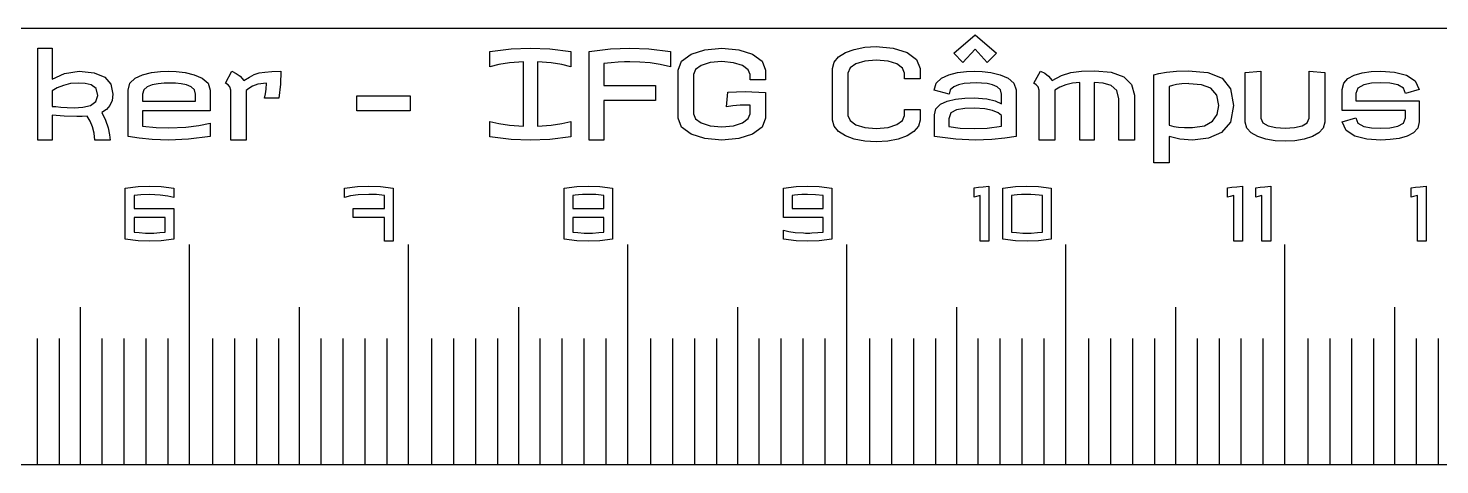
# Model space of a CAD drawing. Header units: millimetres. Extents: x 0 to 260, y 0 to 20.
# Drawn here: x 64 to 128.4, y 0 to 20 of the extents above; entities that cross this region are included whole.
import ezdxf

# ---------------------------------------------------------------- set-up
doc = ezdxf.new("R2010")
doc.units = ezdxf.units.MM
doc.layers.add('Layer 1', color=7, linetype='CONTINUOUS')

msp = doc.modelspace()

# ---------------------------------------------------------------- linework, layer by layer
at = {"layer": 'Layer 1'}
for p, q in [((10.000013, 19.951861), (250.000025, 19.951861)), ((106.218939, 18.821877), (107.195845, 19.658085)), ((107.195845, 19.658085), (108.172751, 18.816375)), ((64.460157, 14.855386), (64.460157, 19.041927)), ((64.460157, 19.041927), (65.107831, 19.041927)), ((65.107831, 19.041927), (65.107831, 17.622574)), ((85.066984, 18.893389), (86.04119, 19.011669)), ((85.066984, 18.194716), (85.066984, 18.893389)), ((86.04119, 19.011669), (86.912856, 19.041932)), ((86.912856, 19.041932), (87.795313, 19.011669)), ((86.912856, 19.041932), (86.912856, 19.041932)), ((87.795313, 19.011669), (88.764119, 18.893389)), ((88.764119, 18.893389), (88.764119, 18.194716)), ((89.600706, 18.893376), (90.569512, 19.011656)), ((89.600706, 14.855376), (89.600706, 18.893376)), ((90.569512, 19.011656), (91.446578, 19.041919)), ((91.446578, 19.041932), (92.323635, 19.011669)), ((91.446578, 19.041919), (91.446578, 19.041932)), ((92.323635, 19.011669), (93.297841, 18.893389)), ((93.297841, 18.893389), (93.297841, 18.194716)), ((93.813329, 18.450539), (94.242407, 18.766868)), ((94.242407, 18.766868), (94.876585, 18.973169)), ((94.876585, 18.973169), (95.645701, 19.047434)), ((95.645701, 19.047434), (95.645661, 19.047433)), ((95.645661, 19.047433), (96.414778, 18.973168)), ((96.414778, 18.973168), (97.046256, 18.766867)), ((97.046256, 18.766867), (97.478044, 18.450538)), ((100.96734, 18.643082), (101.280379, 18.841132)), ((101.280379, 18.841132), (101.685177, 18.989668)), ((101.685177, 18.989668), (102.162835, 19.085939)), ((102.162835, 19.085939), (102.689073, 19.118943)), ((102.689073, 19.118943), (102.689113, 19.118951)), ((102.689113, 19.118951), (103.46093, 19.044686)), ((103.46093, 19.044686), (104.095108, 18.841136)), ((104.095108, 18.841136), (104.526886, 18.524807)), ((106.639927, 18.392771), (106.218939, 18.821877)), ((107.195845, 19.003422), (106.639927, 18.392771)), ((107.751763, 18.392771), (107.195845, 19.003422)), ((108.172751, 18.816375), (107.751763, 18.392771)), ((85.479872, 18.293739), (85.066984, 18.194716)), ((85.96023, 18.368004), (85.479872, 18.293739)), ((86.594418, 18.414769), (85.96023, 18.368004)), ((86.594418, 15.482539), (86.594418, 18.414769)), ((87.870873, 18.368004), (87.236685, 18.414769)), ((87.236685, 18.414769), (87.236685, 15.482539)), ((88.351231, 18.293739), (87.870873, 18.368004)), ((88.764119, 18.194716), (88.351231, 18.293739)), ((90.599202, 18.378999), (90.264573, 18.337739)), ((90.264573, 18.337739), (90.264573, 17.33649)), ((90.91494, 18.403758), (90.599202, 18.378999)), ((91.200999, 18.414766), (90.91494, 18.403758)), ((91.446578, 18.42027), (91.200999, 18.414766)), ((91.908046, 18.40652), (91.446578, 18.42027)), ((92.372205, 18.370763), (91.908046, 18.40652)), ((92.839073, 18.301993), (92.372205, 18.370763)), ((93.297841, 18.194716), (92.839073, 18.301993)), ((93.654109, 18.04619), (93.813329, 18.450539)), ((93.654109, 15.845644), (93.654109, 18.04619)), ((94.447426, 18.068195), (94.355627, 17.837138)), ((94.709195, 18.257992), (94.447426, 18.068195)), ((95.116684, 18.384524), (94.709195, 18.257992)), ((95.645621, 18.431288), (95.116684, 18.384524)), ((96.185349, 18.381772), (95.645621, 18.431288)), ((96.590148, 18.252489), (96.185349, 18.381772)), ((96.846517, 18.062692), (96.590148, 18.252489)), ((96.935616, 17.837137), (96.846517, 18.062692)), ((97.478044, 18.450538), (97.637263, 18.046189)), ((97.637263, 18.046189), (97.637263, 17.600578)), ((100.692041, 18.123204), (100.764941, 18.401023)), ((100.692041, 15.757612), (100.692041, 18.123204)), ((100.764941, 18.401023), (100.96734, 18.643082)), ((101.490878, 18.142463), (101.399178, 17.908656)), ((101.755347, 18.33226), (101.490878, 18.142463)), ((102.162835, 18.456041), (101.755347, 18.33226)), ((102.689073, 18.502806), (102.162835, 18.456041)), ((103.226101, 18.453289), (102.689073, 18.502806)), ((103.628199, 18.324007), (103.226101, 18.453289)), ((103.884568, 18.13421), (103.628199, 18.324007)), ((103.973668, 17.908654), (103.884568, 18.13421)), ((104.526886, 18.524807), (104.686105, 18.123208)), ((104.686105, 18.123208), (104.686105, 17.639088)), ((65.107831, 17.622574), (65.666449, 17.892141)), ((65.947111, 17.424527), (65.620576, 17.34751)), ((65.666449, 17.892141), (66.338412, 17.991164)), ((66.322223, 17.452037), (65.947111, 17.424527)), ((66.610973, 17.438287), (66.322218, 17.452037)), ((66.322218, 17.452037), (66.322223, 17.452037)), ((66.338412, 17.991164), (66.338413, 17.99117)), ((66.338413, 17.99117), (67.029265, 17.922399)), ((66.894329, 17.372269), (66.610973, 17.438287)), ((67.029265, 17.922399), (67.509623, 17.72435)), ((67.509623, 17.72435), (67.790282, 17.394269)), ((67.790282, 17.394269), (67.882031, 16.940406)), ((68.567489, 17.122037), (68.656548, 17.441117)), ((68.656548, 17.441117), (68.894028, 17.674924)), ((68.894028, 17.674924), (69.234057, 17.831714)), ((69.234057, 17.831714), (69.636155, 17.927985)), ((69.636155, 17.927985), (70.049048, 17.977502)), ((69.943799, 17.421778), (69.673935, 17.366768)), ((70.221759, 17.446536), (69.943799, 17.421778)), ((70.049048, 17.977502), (70.434953, 17.991252)), ((70.483528, 17.45204), (70.221759, 17.446536)), ((70.434953, 17.991252), (70.434949, 17.99117)), ((70.434949, 17.99117), (70.766882, 17.97742)), ((70.729104, 17.446536), (70.483528, 17.45204)), ((70.990872, 17.421778), (70.729104, 17.446536)), ((70.766882, 17.97742), (71.168979, 17.927904)), ((71.239147, 17.36952), (70.990872, 17.421778)), ((71.168979, 17.927904), (71.584571, 17.831633)), ((71.584571, 17.831633), (71.951585, 17.674843)), ((71.951585, 17.674843), (72.216052, 17.441035)), ((72.216052, 17.441035), (72.318601, 17.121956)), ((73.020251, 17.452031), (73.306307, 17.991164)), ((73.130895, 17.375015), (73.020251, 17.452031)), ((73.306307, 17.991164), (73.503308, 17.894893)), ((73.503308, 17.894893), (73.678719, 17.76011)), ((73.678719, 17.76011), (73.846036, 17.562061)), ((73.846036, 17.562061), (74.099708, 17.72435)), ((74.099708, 17.72435), (74.323695, 17.83988)), ((74.493715, 17.399771), (74.237344, 17.306252)), ((74.323695, 17.83988), (74.550381, 17.911402)), ((74.887717, 17.446535), (74.493715, 17.399771)), ((74.550381, 17.911402), (74.809451, 17.955415)), ((74.809451, 17.955415), (75.127891, 17.977421)), ((74.871528, 17.179719), (74.887717, 17.446535)), ((75.127891, 17.977421), (75.540782, 17.991171)), ((75.521889, 17.394273), (75.449029, 16.758865)), ((75.540779, 17.99117), (75.521889, 17.394273)), ((75.540782, 17.991171), (75.540779, 17.99117)), ((94.355627, 17.837138), (94.355627, 16.054695)), ((96.935616, 17.600578), (96.935616, 17.837137)), ((97.637263, 17.600578), (96.935616, 17.600578)), ((101.399178, 17.908656), (101.399178, 15.966673)), ((103.973668, 17.639088), (103.973668, 17.908654)), ((104.686105, 17.639088), (103.973668, 17.639088)), ((105.333813, 17.121954), (105.422912, 17.441033)), ((105.422912, 17.441033), (105.657691, 17.674841)), ((105.657691, 17.674841), (105.99772, 17.831631)), ((105.99772, 17.831631), (106.394418, 17.927902)), ((106.394418, 17.927902), (106.807317, 17.977418)), ((106.702057, 17.42453), (106.440288, 17.36952)), ((106.977316, 17.449288), (106.702057, 17.42453)), ((106.807317, 17.977418), (107.190525, 17.991168)), ((107.239085, 17.457545), (106.977316, 17.449288)), ((107.190455, 17.99117), (107.519684, 17.97742)), ((107.190525, 17.991168), (107.190455, 17.99117)), ((107.484664, 17.45204), (107.239085, 17.457545)), ((107.746433, 17.427282), (107.484664, 17.45204)), ((107.519684, 17.97742), (107.919082, 17.927904)), ((107.994702, 17.372272), (107.746433, 17.427282)), ((107.919082, 17.927904), (108.331981, 17.834385)), ((108.331981, 17.834385), (108.698989, 17.680347)), ((108.698989, 17.680347), (108.963458, 17.454791)), ((108.963458, 17.454791), (109.063358, 17.143964)), ((109.872875, 17.45203), (110.175123, 17.991163)), ((109.986224, 17.375013), (109.872875, 17.45203)), ((110.175123, 17.991163), (110.372123, 17.897644)), ((110.372123, 17.897644), (110.547542, 17.768363)), ((110.547542, 17.768363), (110.709451, 17.573064)), ((110.709451, 17.573064), (111.130439, 17.793118)), ((111.130439, 17.793118), (111.556828, 17.927902)), ((111.635157, 17.449281), (111.332909, 17.372265)), ((111.556828, 17.927902), (112.045286, 17.99392)), ((111.972486, 17.479544), (111.635157, 17.449281)), ((111.972486, 14.855396), (111.972486, 17.479544)), ((112.045286, 17.99392), (112.652473, 18.013175)), ((113.038452, 17.449281), (112.625564, 17.479544)), ((112.625564, 17.479544), (112.625564, 14.855396)), ((112.652473, 18.013175), (112.652493, 18.013177)), ((112.652493, 18.013177), (113.40272, 17.941654)), ((113.40007, 17.336503), (113.038452, 17.449281)), ((113.40272, 17.941654), (113.972138, 17.732601)), ((113.972138, 17.732601), (114.333747, 17.383265)), ((114.333747, 17.383265), (114.460586, 16.901895)), ((115.351143, 17.826129), (115.572432, 17.88114)), ((115.351143, 13.810104), (115.351143, 17.826129)), ((115.572432, 17.88114), (115.92325, 17.941655)), ((115.92325, 17.941655), (116.373929, 17.991161)), ((116.384718, 17.383259), (116.193119, 17.341999)), ((116.373929, 17.991161), (116.910956, 18.013167)), ((116.630297, 17.413522), (116.384718, 17.383259)), ((116.943336, 17.42453), (116.630297, 17.413522)), ((116.910956, 18.013167), (117.804203, 17.936151)), ((116.943326, 17.424222), (116.943336, 17.42453)), ((117.520844, 17.377458), (116.943326, 17.424222)), ((117.804203, 17.936151), (118.45458, 17.674836)), ((118.45458, 17.674836), (118.848579, 17.185214)), ((119.517856, 17.93616), (120.230293, 17.99117)), ((119.517856, 15.675101), (119.517856, 17.93616)), ((120.230293, 17.99117), (120.230283, 15.85114)), ((122.427064, 15.85114), (122.427064, 17.99117)), ((122.427064, 17.99117), (123.144901, 17.93616)), ((123.144901, 17.93616), (123.144901, 15.675101)), ((123.932788, 17.154963), (124.002988, 17.441034)), ((124.002988, 17.441034), (124.194587, 17.658339)), ((124.194587, 17.658339), (124.486046, 17.815127)), ((124.486046, 17.815127), (124.847665, 17.919654)), ((124.847665, 17.919654), (125.257853, 17.974664)), ((125.279393, 17.441031), (124.915074, 17.366767)), ((125.257853, 17.974664), (125.692341, 17.991166)), ((125.692291, 17.463037), (125.279393, 17.441031)), ((126.11327, 17.441031), (125.692291, 17.463037)), ((125.692341, 17.99117), (126.318419, 17.94991)), ((125.692341, 17.991166), (125.692341, 17.99117)), ((126.474888, 17.364014), (126.11327, 17.441031)), ((126.318419, 17.94991), (126.866247, 17.815126)), ((126.866247, 17.815126), (127.265645, 17.559313)), ((127.265645, 17.559313), (127.451854, 17.154962)), ((65.339917, 17.234732), (65.107834, 17.099949)), ((65.107834, 17.099949), (65.107834, 16.390273)), ((65.620576, 17.34751), (65.339917, 17.234732)), ((67.107523, 17.204477), (66.894329, 17.372269)), ((67.096733, 16.607578), (67.191182, 16.890898)), ((67.191182, 16.890898), (67.107523, 17.204477)), ((67.882031, 16.940406), (67.844252, 16.651585)), ((68.567489, 15.009511), (68.567489, 17.122037)), ((69.225961, 16.945909), (69.225958, 16.632333)), ((69.285331, 17.138456), (69.225961, 16.945909)), ((69.44455, 17.27599), (69.285331, 17.138456)), ((69.673935, 17.366768), (69.44455, 17.27599)), ((71.449641, 17.281495), (71.239147, 17.36952)), ((71.595368, 17.143961), (71.449641, 17.281495)), ((71.649337, 16.951413), (71.595368, 17.143961)), ((71.649337, 16.632333), (71.649337, 16.951413)), ((72.318601, 17.121956), (72.318601, 16.192226)), ((73.211855, 17.275991), (73.130895, 17.375015)), ((73.263135, 17.127455), (73.211855, 17.275991)), ((73.263135, 14.855396), (73.263135, 17.127455)), ((74.070029, 17.198976), (73.953987, 17.110951)), ((73.953987, 17.110951), (73.953987, 14.855396)), ((74.237344, 17.306252), (74.070029, 17.198976)), ((74.795958, 16.758865), (74.841838, 16.962415)), ((75.449029, 16.758865), (74.795958, 16.758865)), ((74.841838, 16.962415), (74.871528, 17.179719)), ((79.005833, 16.186723), (79.005833, 16.868892)), ((79.005833, 16.868892), (81.429213, 16.868892)), ((81.429213, 16.868892), (81.429213, 16.186723)), ((90.264573, 17.33649), (92.623184, 17.33649)), ((92.623184, 17.33649), (92.623184, 16.659822)), ((95.856161, 16.368273), (95.92636, 17.033937)), ((95.92636, 17.033937), (96.703567, 17.066941)), ((96.703567, 17.066941), (97.637303, 17.017435)), ((97.637303, 17.017435), (97.637303, 15.845644)), ((106.00848, 16.945911), (105.333813, 17.121954)), ((106.06518, 17.138458), (106.00848, 16.945911)), ((106.218999, 17.278743), (106.06518, 17.138458)), ((106.440288, 17.36952), (106.218999, 17.278743)), ((106.302689, 16.71755), (106.723677, 16.761563)), ((106.723677, 16.761563), (107.158155, 16.775313)), ((107.158155, 16.775313), (107.724873, 16.7313)), ((108.205201, 17.281495), (107.994702, 17.372272)), ((108.350931, 17.143961), (108.205201, 17.281495)), ((108.40493, 16.951413), (108.350931, 17.143961)), ((108.40493, 16.50574), (108.40493, 16.951413)), ((109.063358, 17.143964), (109.063358, 15.014934)), ((110.069924, 17.27599), (109.986224, 17.375013)), ((110.121224, 17.127454), (110.069924, 17.27599)), ((110.121224, 14.855396), (110.121224, 17.127454)), ((111.06305, 17.259486), (110.828271, 17.127454)), ((110.828271, 17.127454), (110.828271, 14.855396)), ((111.332909, 17.372265), (111.06305, 17.259486)), ((113.656439, 17.108197), (113.40007, 17.336503)), ((113.753539, 16.736855), (113.656439, 17.108197)), ((113.753539, 14.855386), (113.753539, 16.736855)), ((114.460586, 16.901895), (114.460586, 14.855386)), ((116.193119, 17.341999), (116.04199, 17.292493)), ((116.04199, 17.292493), (116.04199, 15.532066)), ((117.949922, 17.215167), (117.520844, 17.377458)), ((118.217091, 16.907091), (117.949922, 17.215167)), ((118.308891, 16.422971), (118.217091, 16.907091)), ((118.848579, 17.185214), (118.983508, 16.423276)), ((123.932788, 16.203156), (123.932788, 17.154963)), ((124.656005, 17.220981), (124.558906, 16.97892)), ((124.558906, 16.97892), (124.558906, 16.643338)), ((124.915074, 17.366767), (124.656005, 17.220981)), ((126.728567, 17.215477), (126.474888, 17.364014)), ((126.825767, 16.978918), (126.728567, 17.215477)), ((127.451854, 17.154962), (126.825767, 16.978918)), ((65.107834, 16.390273), (65.272451, 16.376523)), ((65.272451, 16.376523), (65.509932, 16.354516)), ((65.509932, 16.354516), (65.795988, 16.33251)), ((65.795988, 16.33251), (66.106332, 16.324254)), ((66.106332, 16.324254), (66.503032, 16.34626)), ((66.503032, 16.34626), (66.851157, 16.434285)), ((66.851157, 16.434285), (67.096733, 16.607578)), ((67.585182, 16.247234), (67.380085, 16.115202)), ((67.380085, 16.115202), (67.547401, 15.760364)), ((67.744402, 16.423278), (67.585182, 16.247234)), ((67.844252, 16.651585), (67.744402, 16.423278)), ((69.225958, 16.632333), (71.649337, 16.632333)), ((72.318601, 16.192226), (69.225958, 16.192226)), ((69.225958, 16.192226), (69.225958, 15.488053)), ((81.429213, 16.186723), (79.005833, 16.186723)), ((92.623184, 16.659822), (90.264573, 16.659822)), ((90.264573, 16.659822), (90.264573, 14.855376)), ((96.147609, 16.409533), (95.856161, 16.368273)), ((96.484938, 16.437044), (96.147609, 16.409533)), ((96.935616, 16.450794), (96.484938, 16.437044)), ((96.935616, 16.054695), (96.935616, 16.450794)), ((103.973668, 15.966673), (103.973668, 16.241742)), ((103.973668, 16.241742), (104.686105, 16.241742)), ((104.686105, 16.241742), (104.686105, 15.757612)), ((105.339233, 16.00512), (105.412132, 16.282939)), ((105.412132, 16.282939), (105.617232, 16.48924)), ((105.617232, 16.48924), (105.92488, 16.629525)), ((105.92488, 16.629525), (106.302689, 16.71755)), ((106.0921, 16.093199), (105.9977, 15.818137)), ((106.345779, 16.236234), (106.0921, 16.093199)), ((106.720887, 16.291245), (106.345779, 16.236234)), ((107.174255, 16.302253), (106.720887, 16.291245)), ((107.643823, 16.27199), (107.174255, 16.302253)), ((107.991942, 16.197726), (107.643823, 16.27199)), ((107.724873, 16.7313), (108.113472, 16.640523)), ((108.240221, 16.095951), (107.991942, 16.197726)), ((108.113472, 16.640523), (108.40493, 16.50574)), ((108.40484, 15.977671), (108.240221, 16.095951)), ((118.241391, 16.024122), (118.308891, 16.422971)), ((118.983508, 16.423276), (118.837789, 15.672339)), ((126.825737, 16.203156), (123.932788, 16.203156)), ((124.558906, 16.643338), (127.451854, 16.643338)), ((126.825737, 15.867574), (126.825737, 16.203156)), ((127.451854, 16.643338), (127.451854, 15.691603)), ((65.650257, 15.941907), (65.107831, 15.983167)), ((65.107831, 15.983167), (65.107831, 14.855386)), ((66.235863, 15.922653), (65.650257, 15.941907)), ((66.476042, 15.925405), (66.235863, 15.922653)), ((66.710824, 15.944659), (66.476042, 15.925405)), ((66.843058, 15.710857), (66.710824, 15.944659)), ((66.953702, 15.455039), (66.843058, 15.710857)), ((67.029262, 15.17172), (66.953702, 15.455039)), ((67.547401, 15.760364), (67.660744, 15.411026)), ((69.225958, 15.488053), (69.854742, 15.422004)), ((71.201363, 15.438516), (71.797763, 15.512822)), ((71.797763, 15.512822), (72.318601, 15.620101)), ((72.318601, 15.620101), (72.318601, 15.00945)), ((85.066984, 15.003926), (85.066984, 15.702601)), ((85.066984, 15.702601), (85.479872, 15.603629)), ((85.479872, 15.603629), (85.96023, 15.529324)), ((85.96023, 15.529324), (86.594418, 15.482539)), ((87.236685, 15.482539), (87.870873, 15.529324)), ((87.870873, 15.529324), (88.351231, 15.603629)), ((88.351231, 15.603629), (88.764119, 15.702601)), ((88.764119, 15.702601), (88.764119, 15.003926)), ((93.813329, 15.441299), (93.654109, 15.845644)), ((94.355627, 16.054695), (94.447426, 15.823631)), ((94.447426, 15.823631), (94.709195, 15.633841)), ((94.709195, 15.633841), (95.116684, 15.507307)), ((95.116684, 15.507307), (95.645621, 15.460522)), ((95.645621, 15.460522), (96.185349, 15.507307)), ((96.185349, 15.507307), (96.590148, 15.639335)), ((96.590148, 15.639335), (96.846517, 15.829145)), ((96.846517, 15.829145), (96.935616, 16.054695)), ((97.637303, 15.845644), (97.478084, 15.441299)), ((100.764941, 15.479797), (100.692041, 15.757612)), ((100.96734, 15.24049), (100.764941, 15.479797)), ((101.399178, 15.966673), (101.490878, 15.738358)), ((101.490878, 15.738358), (101.755347, 15.55132)), ((101.755347, 15.55132), (102.162835, 15.427538)), ((103.226101, 15.43029), (103.628199, 15.559566)), ((103.628199, 15.559566), (103.884568, 15.743862)), ((103.884568, 15.743862), (103.973668, 15.966673)), ((104.613206, 15.479797), (104.408106, 15.24049)), ((104.686105, 15.757612), (104.613206, 15.479797)), ((105.339233, 15.014873), (105.339233, 16.00512)), ((105.9977, 15.818137), (105.9977, 15.466047)), ((105.9977, 15.466047), (106.521238, 15.40275)), ((107.751813, 15.397245), (108.40489, 15.482559)), ((108.40489, 15.482559), (108.40484, 15.977671)), ((116.04199, 15.532066), (116.257889, 15.477024)), ((116.257889, 15.477024), (116.476478, 15.446752)), ((117.116056, 15.427182), (117.658483, 15.501487)), ((117.658483, 15.501487), (118.028192, 15.710552)), ((118.028192, 15.710552), (118.241391, 16.024122)), ((118.837789, 15.672339), (118.43839, 15.190964)), ((119.588056, 15.400028), (119.517856, 15.675101)), ((120.230283, 15.85114), (120.319383, 15.639335)), ((120.319383, 15.639335), (120.562262, 15.499051)), ((120.562262, 15.499051), (120.91578, 15.421994)), ((121.757757, 15.424746), (122.105886, 15.504555)), ((122.105886, 15.504555), (122.340665, 15.644839)), ((122.340665, 15.644839), (122.427064, 15.85114)), ((123.144901, 15.675101), (123.072002, 15.40278)), ((123.932788, 15.691532), (124.558876, 15.867574)), ((124.113598, 15.284431), (123.932788, 15.691532)), ((124.558876, 15.867574), (124.655975, 15.622761)), ((124.655975, 15.622761), (124.915044, 15.476973)), ((124.915044, 15.476973), (125.279363, 15.40542)), ((126.11324, 15.408172), (126.474858, 15.482478)), ((126.474858, 15.482478), (126.728537, 15.628265)), ((126.728537, 15.628265), (126.825737, 15.867574)), ((127.451854, 15.691603), (127.381654, 15.40278)), ((65.107831, 14.855386), (64.460157, 14.855386)), ((67.056252, 14.855396), (67.029262, 15.17172)), ((67.747104, 14.855396), (67.056252, 14.855396)), ((67.660744, 15.411026), (67.725514, 15.097455)), ((67.725514, 15.097455), (67.747104, 14.855396)), ((69.08293, 14.932454), (68.567489, 15.009511)), ((69.671233, 14.877413), (69.08293, 14.932454)), ((70.434949, 14.855396), (69.671233, 14.877413)), ((69.854742, 15.422004), (70.434949, 15.405491)), ((70.434949, 15.405491), (71.201363, 15.438516)), ((71.3282, 14.891173), (70.434949, 14.855396)), ((72.318601, 15.00945), (71.3282, 14.891173)), ((73.953987, 14.855396), (73.263135, 14.855396)), ((86.04119, 14.885648), (85.066984, 15.003926)), ((86.912856, 14.855376), (86.04119, 14.885648)), ((87.795313, 14.885648), (86.912856, 14.855376)), ((88.764119, 15.003926), (87.795313, 14.885648)), ((90.264573, 14.855376), (89.600706, 14.855376)), ((94.242407, 15.127717), (93.813329, 15.441299)), ((94.876585, 14.921415), (94.242407, 15.127717)), ((95.645701, 14.849861), (94.876585, 14.921415)), ((96.414818, 14.921415), (95.645701, 14.849861)), ((97.046296, 15.127717), (96.414818, 14.921415)), ((97.478084, 15.441299), (97.046296, 15.127717)), ((101.280379, 15.042444), (100.96734, 15.24049)), ((101.685177, 14.893905), (101.280379, 15.042444)), ((102.162835, 14.800335), (101.685177, 14.893905)), ((102.162835, 15.427538), (102.689073, 15.383506)), ((102.689073, 15.383506), (103.226101, 15.43029)), ((103.690269, 14.893905), (103.215311, 14.800335)), ((104.095068, 15.042444), (103.690269, 14.893905)), ((104.408106, 15.24049), (104.095068, 15.042444)), ((106.316139, 14.891091), (105.339233, 15.014873)), ((107.201295, 14.855315), (106.316139, 14.891091)), ((106.521238, 15.40275), (107.152715, 15.377981)), ((107.152715, 15.377981), (107.751813, 15.397245)), ((107.959612, 14.880083), (107.201295, 14.855315)), ((108.54792, 14.935124), (107.959612, 14.880083)), ((109.063358, 15.014934), (108.54792, 14.935124)), ((110.828271, 14.855396), (110.121224, 14.855396)), ((112.625564, 14.855396), (111.972486, 14.855396)), ((114.460586, 14.855386), (113.753539, 14.855386)), ((116.525048, 14.893874), (116.04199, 15.020407)), ((116.04199, 15.020407), (116.04199, 13.810104)), ((116.476478, 15.446752), (116.746337, 15.430239)), ((117.116056, 14.855345), (116.525048, 14.893874)), ((116.746337, 15.430239), (117.116056, 15.427182)), ((117.844683, 14.932403), (117.116056, 14.855345)), ((118.43839, 15.190964), (117.844683, 14.932403)), ((119.787755, 15.179976), (119.588056, 15.400028)), ((120.087304, 15.012182), (119.787755, 15.179976)), ((120.459712, 14.893905), (120.087304, 15.012182)), ((120.8834, 14.825103), (120.459712, 14.893905)), ((121.331369, 14.800335), (120.8834, 14.825103)), ((120.91578, 15.421994), (121.331369, 15.399977)), ((121.331369, 15.399977), (121.757757, 15.424746)), ((121.776647, 14.825103), (121.331369, 14.800335)), ((122.200335, 14.893905), (121.776647, 14.825103)), ((122.575444, 15.012182), (122.200335, 14.893905)), ((122.874993, 15.179976), (122.575444, 15.012182)), ((123.072002, 15.40278), (122.874993, 15.179976)), ((124.512996, 15.028613), (124.113598, 15.284431)), ((125.060824, 14.893833), (124.512996, 15.028613)), ((125.692311, 14.855304), (125.060824, 14.893833)), ((125.279363, 15.40542), (125.692261, 15.388908)), ((125.692261, 15.388908), (126.11324, 15.408172)), ((126.11869, 14.871817), (125.692311, 14.855304)), ((126.528888, 14.926858), (126.11869, 14.871817)), ((126.893206, 15.028684), (126.528888, 14.926858)), ((127.187355, 15.18547), (126.893206, 15.028684)), ((127.381654, 15.40278), (127.187355, 15.18547)), ((102.689073, 14.76731), (102.162835, 14.800335)), ((103.215311, 14.800335), (102.689073, 14.76731)), ((116.04199, 13.810104), (115.351143, 13.810104)), ((116.04199, 13.810104), (115.351143, 13.810104)), ((68.442212, 12.659308), (69.024277, 12.730142)), ((68.442212, 12.659308), (69.024277, 12.730142)), ((68.442212, 10.328997), (68.442212, 12.659308)), ((68.442212, 10.328997), (68.442212, 12.659308)), ((69.145541, 12.354409), (68.84319, 12.323105)), ((69.145541, 12.354409), (68.84319, 12.323105)), ((68.84319, 12.323105), (68.84319, 11.726521)), ((68.84319, 12.323105), (68.84319, 11.726521)), ((69.024277, 12.730142), (69.544903, 12.748302)), ((69.024277, 12.730142), (69.544903, 12.748302)), ((69.548136, 12.37588), (69.145541, 12.354409)), ((69.548136, 12.37588), (69.145541, 12.354409)), ((69.544903, 12.748433), (70.075229, 12.730273)), ((69.544903, 12.748302), (69.544903, 12.748433)), ((69.544903, 12.748433), (70.075229, 12.730273)), ((69.544903, 12.748302), (69.544903, 12.748433)), ((70.039658, 12.344576), (69.548136, 12.37588)), ((70.039658, 12.344576), (69.548136, 12.37588)), ((70.385664, 12.300129), (70.039658, 12.344576)), ((70.385664, 12.300129), (70.039658, 12.344576)), ((70.075229, 12.730273), (70.657295, 12.659438)), ((70.075229, 12.730273), (70.657295, 12.659438)), ((70.657295, 12.240833), (70.385664, 12.300129)), ((70.657295, 12.240833), (70.385664, 12.300129)), ((70.657295, 12.659438), (70.657295, 12.240833)), ((70.657295, 12.659438), (70.657295, 12.240833)), ((78.445578, 12.659458), (79.026027, 12.730293)), ((78.445578, 12.659458), (79.026027, 12.730293)), ((78.445578, 12.240853), (78.445578, 12.659458)), ((78.445578, 12.240853), (78.445578, 12.659458)), ((78.717209, 12.308377), (78.445578, 12.240853)), ((78.717209, 12.308377), (78.445578, 12.240853)), ((79.061598, 12.354529), (78.717209, 12.308377)), ((79.061598, 12.354529), (78.717209, 12.308377)), ((79.026027, 12.730293), (79.548269, 12.748453)), ((79.026027, 12.730293), (79.548269, 12.748453)), ((79.551502, 12.376), (79.061598, 12.354529)), ((79.551502, 12.376), (79.061598, 12.354529)), ((79.548269, 12.748453), (79.548269, 12.748433)), ((79.548269, 12.748453), (79.548269, 12.748433)), ((79.548269, 12.748433), (80.075362, 12.730273)), ((79.548269, 12.748433), (80.075362, 12.730273)), ((79.894275, 12.364462), (79.551502, 12.376)), ((79.894275, 12.364462), (79.551502, 12.376)), ((80.262916, 12.326537), (79.894275, 12.364462)), ((80.262916, 12.326537), (79.894275, 12.364462)), ((80.075362, 12.730273), (80.660661, 12.659438)), ((80.075362, 12.730273), (80.660661, 12.659438)), ((80.262916, 11.726652), (80.262916, 12.326537)), ((80.262916, 11.726652), (80.262916, 12.326537)), ((80.660661, 12.659438), (80.660661, 10.240133)), ((80.660661, 12.659438), (80.660661, 10.240133)), ((88.448945, 12.659438), (89.031012, 12.730273)), ((88.448945, 12.659438), (89.031012, 12.730273)), ((88.448945, 10.329127), (88.448945, 12.659438)), ((88.448945, 10.329127), (88.448945, 12.659438)), ((88.963118, 12.33956), (88.849939, 12.326416)), ((88.963118, 12.33956), (88.849939, 12.326416)), ((88.849939, 12.326416), (88.849939, 11.726531)), ((88.849939, 12.326416), (88.849939, 11.726531)), ((89.107018, 12.354409), (88.963118, 12.33956)), ((89.107018, 12.354409), (88.963118, 12.33956)), ((89.031012, 12.730273), (89.551636, 12.748433)), ((89.031012, 12.730273), (89.551636, 12.748433)), ((89.297806, 12.365947), (89.107018, 12.354409)), ((89.297806, 12.365947), (89.107018, 12.354409)), ((89.554885, 12.37598), (89.297806, 12.365947)), ((89.554885, 12.37598), (89.297806, 12.365947)), ((89.551636, 12.748433), (90.081963, 12.730273)), ((89.551636, 12.748433), (89.551636, 12.748433)), ((89.551636, 12.748433), (90.081963, 12.730273)), ((89.551636, 12.748433), (89.551636, 12.748433)), ((89.554885, 12.37588), (89.554885, 12.37598)), ((89.554885, 12.37588), (89.554885, 12.37598)), ((89.897657, 12.364342), (89.554885, 12.37588)), ((89.897657, 12.364342), (89.554885, 12.37588)), ((90.266299, 12.326416), (89.897657, 12.364342)), ((90.266299, 12.326416), (89.897657, 12.364342)), ((90.081963, 12.730273), (90.664029, 12.659438)), ((90.081963, 12.730273), (90.664029, 12.659438)), ((90.266299, 11.726531), (90.266299, 12.326416)), ((90.266299, 11.726531), (90.266299, 12.326416)), ((90.664029, 12.659438), (90.664029, 10.329127)), ((90.664029, 12.659438), (90.664029, 10.329127)), ((98.452262, 12.659539), (99.032707, 12.730373)), ((98.452262, 12.659539), (99.032707, 12.730373)), ((98.452262, 11.32134), (98.452262, 12.659539)), ((98.452262, 11.32134), (98.452262, 12.659539)), ((98.964561, 12.33956), (98.849768, 12.326416)), ((98.964561, 12.33956), (98.849768, 12.326416)), ((98.849768, 12.326416), (98.849768, 11.726531)), ((98.849768, 12.326416), (98.849768, 11.726531)), ((99.108462, 12.354409), (98.964561, 12.33956)), ((99.108462, 12.354409), (98.964561, 12.33956)), ((99.032707, 12.730373), (99.554948, 12.748533)), ((99.032707, 12.730373), (99.554948, 12.748533)), ((99.299246, 12.365947), (99.108462, 12.354409)), ((99.299246, 12.365947), (99.108462, 12.354409)), ((99.55795, 12.37598), (99.299246, 12.365947)), ((99.55795, 12.37598), (99.299246, 12.365947)), ((99.554948, 12.748533), (99.554997, 12.748433)), ((99.554948, 12.748533), (99.554997, 12.748433)), ((99.554997, 12.748433), (100.082091, 12.730273)), ((99.554997, 12.748433), (100.082091, 12.730273)), ((99.55795, 12.37588), (99.55795, 12.37598)), ((99.55795, 12.37588), (99.55795, 12.37598)), ((99.921742, 12.361031), (99.55795, 12.37588)), ((99.921742, 12.361031), (99.55795, 12.37588)), ((100.266123, 12.326416), (99.921742, 12.361031)), ((100.266123, 12.326416), (99.921742, 12.361031)), ((100.082091, 12.730273), (100.667389, 12.659438)), ((100.082091, 12.730273), (100.667389, 12.659438)), ((100.266123, 11.726531), (100.266123, 12.326416)), ((100.266123, 11.726531), (100.266123, 12.326416)), ((100.667389, 12.659438), (100.667389, 10.329127)), ((100.667389, 12.659438), (100.667389, 10.329127)), ((107.146023, 12.669311), (107.348127, 12.700614)), ((107.146023, 12.669311), (107.348127, 12.700614)), ((107.146023, 12.250716), (107.146023, 12.669311)), ((107.146023, 12.250716), (107.146023, 12.669311)), ((107.260816, 12.282019), (107.146023, 12.250716)), ((107.260816, 12.282019), (107.146023, 12.250716)), ((107.430585, 12.319945), (107.260816, 12.282019)), ((107.430585, 12.319945), (107.260816, 12.282019)), ((107.348127, 12.700614), (107.56478, 12.725296)), ((107.348127, 12.700614), (107.56478, 12.725296)), ((107.430585, 10.240133), (107.430585, 12.319945)), ((107.430585, 10.240133), (107.430585, 12.319945)), ((107.56478, 12.725296), (107.828327, 12.745062)), ((107.56478, 12.725296), (107.828327, 12.745062)), ((107.828327, 12.745062), (107.828327, 10.240133)), ((107.828327, 12.745062), (107.828327, 10.240133)), ((108.455626, 12.659438), (109.037695, 12.730273)), ((108.455626, 12.659438), (109.037695, 12.730273)), ((108.455626, 10.329127), (108.455626, 12.659438)), ((108.455626, 10.329127), (108.455626, 12.659438)), ((108.969599, 12.340894), (108.856419, 12.326045)), ((108.969599, 12.340894), (108.856419, 12.326045)), ((108.856419, 12.326045), (108.856419, 10.658236)), ((108.856419, 12.326045), (108.856419, 10.658236)), ((109.113499, 12.357349), (108.969599, 12.340894)), ((109.113499, 12.357349), (108.969599, 12.340894)), ((109.037695, 12.730273), (109.558322, 12.748433)), ((109.037695, 12.730273), (109.558322, 12.748433)), ((109.304284, 12.370492), (109.113499, 12.357349)), ((109.304284, 12.370492), (109.113499, 12.357349)), ((109.561364, 12.375509), (109.304284, 12.370492)), ((109.561364, 12.375509), (109.304284, 12.370492)), ((109.558322, 12.748433), (110.088644, 12.730273)), ((109.558322, 12.748433), (109.558322, 12.748433)), ((109.558322, 12.748433), (110.088644, 12.730273)), ((109.558322, 12.748433), (109.558322, 12.748433)), ((109.742452, 12.372499), (109.561364, 12.375509)), ((109.742452, 12.372499), (109.561364, 12.375509)), ((109.933237, 12.362466), (109.742452, 12.372499)), ((109.933237, 12.362466), (109.742452, 12.372499)), ((110.11594, 12.346011), (109.933237, 12.362466)), ((110.11594, 12.346011), (109.933237, 12.362466)), ((110.088644, 12.730273), (110.670714, 12.659438)), ((110.088644, 12.730273), (110.670714, 12.659438)), ((110.272775, 12.326246), (110.11594, 12.346011)), ((110.272775, 12.326246), (110.11594, 12.346011)), ((110.272775, 10.658437), (110.272775, 12.326246)), ((110.272775, 10.658437), (110.272775, 12.326246)), ((110.670714, 12.659438), (110.670714, 10.329127)), ((110.670714, 12.659438), (110.670714, 10.329127)), ((118.704801, 12.669311), (118.906905, 12.700614)), ((118.704801, 12.669311), (118.906905, 12.700614)), ((118.704801, 12.250716), (118.704801, 12.669311)), ((118.704801, 12.250716), (118.704801, 12.669311)), ((118.819594, 12.282019), (118.704801, 12.250716)), ((118.819594, 12.282019), (118.704801, 12.250716)), ((118.989363, 12.319945), (118.819594, 12.282019)), ((118.989363, 12.319945), (118.819594, 12.282019)), ((118.906905, 12.700614), (119.123568, 12.725296)), ((118.906905, 12.700614), (119.123568, 12.725296)), ((118.989363, 10.240133), (118.989363, 12.319945)), ((118.989363, 10.240133), (118.989363, 12.319945)), ((119.123568, 12.725296), (119.387115, 12.745062)), ((119.123568, 12.725296), (119.387115, 12.745062)), ((119.387115, 12.745062), (119.387115, 10.240133)), ((119.387115, 12.745062), (119.387115, 10.240133)), ((119.991774, 12.669311), (120.193878, 12.700614)), ((119.991774, 12.669311), (120.193878, 12.700614)), ((119.991774, 12.250716), (119.991774, 12.669311)), ((119.991774, 12.250716), (119.991774, 12.669311)), ((120.106568, 12.282019), (119.991774, 12.250716)), ((120.106568, 12.282019), (119.991774, 12.250716)), ((120.276337, 12.319945), (120.106568, 12.282019)), ((120.276337, 12.319945), (120.106568, 12.282019)), ((120.193878, 12.700614), (120.410541, 12.725296)), ((120.193878, 12.700614), (120.410541, 12.725296)), ((120.276337, 10.240133), (120.276337, 12.319945)), ((120.276337, 10.240133), (120.276337, 12.319945)), ((120.410541, 12.725296), (120.674088, 12.745062)), ((120.410541, 12.725296), (120.674088, 12.745062)), ((120.674088, 12.745062), (120.674088, 10.240133)), ((120.674088, 12.745062), (120.674088, 10.240133)), ((127.078376, 12.669311), (127.28048, 12.700614)), ((127.078376, 12.669311), (127.28048, 12.700614)), ((127.078376, 12.250716), (127.078376, 12.669311)), ((127.078376, 12.250716), (127.078376, 12.669311)), ((127.193169, 12.282019), (127.078376, 12.250716)), ((127.193169, 12.282019), (127.078376, 12.250716)), ((127.362938, 12.319945), (127.193169, 12.282019)), ((127.362938, 12.319945), (127.193169, 12.282019)), ((127.28048, 12.700614), (127.497143, 12.725296)), ((127.28048, 12.700614), (127.497143, 12.725296)), ((127.362938, 10.240133), (127.362938, 12.319945)), ((127.362938, 10.240133), (127.362938, 12.319945)), ((127.497143, 12.725296), (127.76068, 12.745062)), ((127.497143, 12.725296), (127.76068, 12.745062)), ((127.76068, 12.745062), (127.76068, 10.240133)), ((127.76068, 12.745062), (127.76068, 10.240133)), ((68.84319, 11.726521), (70.657295, 11.726521)), ((68.84319, 11.726521), (70.657295, 11.726521)), ((70.657295, 11.726521), (70.657295, 10.328997)), ((70.657295, 11.726521), (70.657295, 10.328997)), ((78.833622, 11.726652), (80.262916, 11.726652)), ((78.833622, 11.32124), (78.833622, 11.726652)), ((78.833622, 11.726652), (80.262916, 11.726652)), ((78.833622, 11.32124), (78.833622, 11.726652)), ((88.849939, 11.726531), (90.266299, 11.726531)), ((88.849939, 11.726531), (90.266299, 11.726531)), ((98.849768, 11.726531), (100.266123, 11.726531)), ((98.849768, 11.726531), (100.266123, 11.726531)), ((70.259565, 11.320949), (68.843206, 11.320949)), ((68.843206, 11.320949), (68.843206, 10.658437)), ((70.259565, 11.320949), (68.843206, 11.320949)), ((68.843206, 11.320949), (68.843206, 10.658437)), ((70.259565, 10.658437), (70.259565, 11.320949)), ((70.259565, 10.658437), (70.259565, 11.320949)), ((80.262916, 11.32124), (78.833622, 11.32124)), ((80.262916, 11.32124), (78.833622, 11.32124)), ((80.262916, 10.240133), (80.262916, 11.32124)), ((80.262916, 10.240133), (80.262916, 11.32124)), ((90.2663, 11.320949), (88.849939, 11.320949)), ((88.849939, 11.320949), (88.849939, 10.658437)), ((90.2663, 11.320949), (88.849939, 11.320949)), ((88.849939, 11.320949), (88.849939, 10.658437)), ((90.2663, 10.658437), (90.2663, 11.320949)), ((90.2663, 10.658437), (90.2663, 11.320949)), ((100.266359, 11.32134), (98.452262, 11.32134)), ((100.266359, 11.32134), (98.452262, 11.32134)), ((100.266359, 10.658828), (100.266359, 11.32134)), ((100.266359, 10.658828), (100.266359, 11.32134)), ((69.025894, 10.258162), (68.442212, 10.328997)), ((69.025894, 10.258162), (68.442212, 10.328997)), ((68.843206, 10.658437), (69.076032, 10.63205)), ((68.843206, 10.658437), (69.076032, 10.63205)), ((69.076032, 10.63205), (69.357364, 10.615595)), ((69.076032, 10.63205), (69.357364, 10.615595)), ((69.357364, 10.615595), (69.452756, 10.612585)), ((69.357364, 10.615595), (69.452756, 10.612585)), ((69.452756, 10.612585), (69.548148, 10.612585)), ((69.452756, 10.612585), (69.548148, 10.612585)), ((69.548148, 10.612585), (69.548151, 10.612585)), ((69.548148, 10.612585), (69.548151, 10.612585)), ((69.548151, 10.612585), (69.645158, 10.612585)), ((69.548151, 10.612585), (69.645158, 10.612585)), ((69.645158, 10.612585), (69.742174, 10.615595)), ((69.645158, 10.612585), (69.742174, 10.615595)), ((69.742174, 10.615595), (70.023505, 10.63205)), ((69.742174, 10.615595), (70.023505, 10.63205)), ((70.023505, 10.63205), (70.259565, 10.658437)), ((70.023505, 10.63205), (70.259565, 10.658437)), ((70.657295, 10.328997), (70.076846, 10.258162)), ((70.657295, 10.328997), (70.076846, 10.258162)), ((89.032628, 10.258293), (88.448945, 10.329127)), ((89.032628, 10.258293), (88.448945, 10.329127)), ((88.849939, 10.658437), (89.082766, 10.63205)), ((88.849939, 10.658437), (89.082766, 10.63205)), ((89.082766, 10.63205), (89.364098, 10.615595)), ((89.082766, 10.63205), (89.364098, 10.615595)), ((89.364098, 10.615595), (89.45949, 10.612585)), ((89.364098, 10.615595), (89.45949, 10.612585)), ((89.45949, 10.612585), (89.554883, 10.612585)), ((89.45949, 10.612585), (89.554883, 10.612585)), ((89.554883, 10.612585), (89.554885, 10.612585)), ((89.554883, 10.612585), (89.554885, 10.612585)), ((89.554885, 10.612585), (89.651901, 10.612585)), ((89.554885, 10.612585), (89.651901, 10.612585)), ((89.651901, 10.612585), (89.748908, 10.615595)), ((89.651901, 10.612585), (89.748908, 10.615595)), ((89.748908, 10.615595), (90.03024, 10.63205)), ((89.748908, 10.615595), (90.03024, 10.63205)), ((90.03024, 10.63205), (90.2663, 10.658437)), ((90.03024, 10.63205), (90.2663, 10.658437)), ((90.664029, 10.329127), (90.08358, 10.258293)), ((90.664029, 10.329127), (90.08358, 10.258293)), ((98.452311, 10.329127), (98.452311, 10.747722)), ((98.452311, 10.747722), (98.699685, 10.688426)), ((98.452311, 10.329127), (98.452311, 10.747722)), ((98.452311, 10.747722), (98.699685, 10.688426)), ((99.03437, 10.258293), (98.452311, 10.329127)), ((99.03437, 10.258293), (98.452311, 10.329127)), ((98.699685, 10.688426), (98.987486, 10.643979)), ((98.699685, 10.688426), (98.987486, 10.643979)), ((98.987486, 10.643979), (99.367441, 10.615986)), ((98.987486, 10.643979), (99.367441, 10.615986)), ((99.367441, 10.615986), (99.462824, 10.612976)), ((99.367441, 10.615986), (99.462824, 10.612976)), ((99.462824, 10.612976), (99.558206, 10.612976)), ((99.462824, 10.612976), (99.558206, 10.612976)), ((99.558206, 10.612976), (99.653589, 10.612976)), ((99.558206, 10.612976), (99.653589, 10.612976)), ((99.653589, 10.612976), (99.748971, 10.615986)), ((99.653589, 10.612976), (99.748971, 10.615986)), ((99.748971, 10.615986), (100.030305, 10.632441)), ((99.748971, 10.615986), (100.030305, 10.632441)), ((100.030305, 10.632441), (100.266359, 10.658828)), ((100.030305, 10.632441), (100.266359, 10.658828)), ((100.667389, 10.329127), (100.083705, 10.258293)), ((100.667389, 10.329127), (100.083705, 10.258293)), ((109.03931, 10.258293), (108.455626, 10.329127)), ((109.03931, 10.258293), (108.455626, 10.329127)), ((108.856419, 10.658236), (109.089245, 10.631849)), ((108.856419, 10.658236), (109.089245, 10.631849)), ((109.089245, 10.631849), (109.370579, 10.615394)), ((109.089245, 10.631849), (109.370579, 10.615394)), ((109.370579, 10.615394), (109.465961, 10.612385)), ((109.370579, 10.615394), (109.465961, 10.612385)), ((109.465961, 10.612385), (109.561344, 10.612385)), ((109.465961, 10.612385), (109.561344, 10.612385)), ((109.561275, 10.612585), (109.658331, 10.612585)), ((109.561344, 10.612385), (109.561275, 10.612585)), ((109.561275, 10.612585), (109.658331, 10.612585)), ((109.561344, 10.612385), (109.561275, 10.612585)), ((109.658331, 10.612585), (109.755387, 10.615595)), ((109.658331, 10.612585), (109.755387, 10.615595)), ((109.755387, 10.615595), (110.036721, 10.63205)), ((109.755387, 10.615595), (110.036721, 10.63205)), ((110.036721, 10.63205), (110.272775, 10.658437)), ((110.036721, 10.63205), (110.272775, 10.658437)), ((110.670714, 10.329127), (110.090259, 10.258293)), ((110.670714, 10.329127), (110.090259, 10.258293)), ((69.554604, 10.240002), (69.025894, 10.258162)), ((69.554604, 10.240002), (69.025894, 10.258162)), ((70.076846, 10.258162), (69.554604, 10.240002)), ((70.076846, 10.258162), (69.554604, 10.240002)), ((71.359296, 10.094042), (71.359296, 0.075222)), ((80.660661, 10.240133), (80.262916, 10.240133)), ((80.660661, 10.240133), (80.262916, 10.240133)), ((81.348396, 10.094042), (81.348396, 0.075222)), ((89.561338, 10.240133), (89.032628, 10.258293)), ((89.561338, 10.240133), (89.032628, 10.258293)), ((90.08358, 10.258293), (89.561338, 10.240133)), ((90.08358, 10.258293), (89.561338, 10.240133)), ((91.337496, 10.094042), (91.337496, 0.075222)), ((99.564703, 10.240133), (99.03437, 10.258293)), ((99.564703, 10.240133), (99.03437, 10.258293)), ((100.083705, 10.258293), (99.564703, 10.240133)), ((100.083705, 10.258293), (99.564703, 10.240133)), ((101.326596, 10.094042), (101.326596, 0.075222)), ((107.828327, 10.240133), (107.430585, 10.240133)), ((107.828327, 10.240133), (107.430585, 10.240133)), ((109.568018, 10.240133), (109.03931, 10.258293)), ((109.568018, 10.240133), (109.03931, 10.258293)), ((110.090259, 10.258293), (109.568018, 10.240133)), ((110.090259, 10.258293), (109.568018, 10.240133)), ((111.315796, 10.094042), (111.315796, 0.075222)), ((119.387115, 10.240133), (118.989363, 10.240133)), ((119.387115, 10.240133), (118.989363, 10.240133)), ((120.674088, 10.240133), (120.276337, 10.240133)), ((120.674088, 10.240133), (120.276337, 10.240133)), ((121.304896, 10.094042), (121.304896, 0.075222)), ((127.76068, 10.240133), (127.362938, 10.240133)), ((127.76068, 10.240133), (127.362938, 10.240133)), ((66.388313, 7.232522), (66.388313, 0.076222)), ((76.377413, 7.232522), (76.377413, 0.076222)), ((86.366513, 7.232522), (86.366513, 0.076222)), ((96.355613, 7.232522), (96.355613, 0.076222)), ((106.344813, 7.232522), (106.344813, 0.076222)), ((116.333913, 7.232522), (116.333913, 0.076222)), ((126.323213, 7.232522), (126.323213, 0.076222)), ((64.431828, 5.801262), (64.431828, 0.076222)), ((65.433591, 5.801262), (65.433591, 0.076222)), ((67.371259, 5.801262), (67.371259, 0.076222)), ((68.373021, 5.801262), (68.373021, 0.076222)), ((69.374783, 5.801262), (69.374783, 0.076222)), ((70.376545, 5.801262), (70.376545, 0.076222)), ((72.417404, 5.801262), (72.417404, 0.076222)), ((73.419167, 5.801262), (73.419167, 0.076222)), ((74.420928, 5.801262), (74.420928, 0.076222)), ((75.422691, 5.801262), (75.422691, 0.076222)), ((77.360359, 5.801262), (77.360359, 0.076222)), ((78.362121, 5.801262), (78.362121, 0.076222)), ((79.363883, 5.801262), (79.363883, 0.076222)), ((80.365645, 5.801262), (80.365645, 0.076222)), ((82.406504, 5.801262), (82.406504, 0.076222)), ((83.408267, 5.801262), (83.408267, 0.076222)), ((84.410028, 5.801262), (84.410028, 0.076222)), ((85.411791, 5.801262), (85.411791, 0.076222)), ((87.349459, 5.801262), (87.349459, 0.076222)), ((88.351221, 5.801262), (88.351221, 0.076222)), ((89.352983, 5.801262), (89.352983, 0.076222)), ((90.354745, 5.801262), (90.354745, 0.076222)), ((92.395604, 5.801262), (92.395604, 0.076222)), ((93.397367, 5.801262), (93.397367, 0.076222)), ((94.399128, 5.801262), (94.399128, 0.076222)), ((95.400891, 5.801262), (95.400891, 0.076222)), ((97.338559, 5.801262), (97.338559, 0.076222)), ((98.340321, 5.801262), (98.340321, 0.076222)), ((99.342083, 5.801262), (99.342083, 0.076222)), ((100.343845, 5.801262), (100.343845, 0.076222)), ((102.384804, 5.801262), (102.384804, 0.076222)), ((103.386567, 5.801262), (103.386567, 0.076222)), ((104.388328, 5.801262), (104.388328, 0.076222)), ((105.390091, 5.801262), (105.390091, 0.076222)), ((107.327759, 5.801262), (107.327759, 0.076222)), ((108.329521, 5.801262), (108.329521, 0.076222)), ((109.331283, 5.801262), (109.331283, 0.076222)), ((110.333045, 5.801262), (110.333045, 0.076222)), ((112.373904, 5.801262), (112.373904, 0.076222)), ((113.375667, 5.801262), (113.375667, 0.076222)), ((114.377428, 5.801262), (114.377428, 0.076222)), ((115.379191, 5.801262), (115.379191, 0.076222)), ((117.316859, 5.801262), (117.316859, 0.076222)), ((118.318621, 5.801262), (118.318621, 0.076222)), ((119.320383, 5.801262), (119.320383, 0.076222)), ((120.322145, 5.801262), (120.322145, 0.076222)), ((122.363204, 5.801262), (122.363204, 0.076222)), ((123.364967, 5.801262), (123.364967, 0.076222)), ((124.366728, 5.801262), (124.366728, 0.076222)), ((125.368491, 5.801262), (125.368491, 0.076222)), ((127.306159, 5.801262), (127.306159, 0.076222)), ((128.307921, 5.801262), (128.307921, 0.076222)), ((250.000025, 0.048672), (10.000013, 0.048672))]:
    msp.add_line(p, q, dxfattribs=at)

doc.saveas('drawing.dxf')
